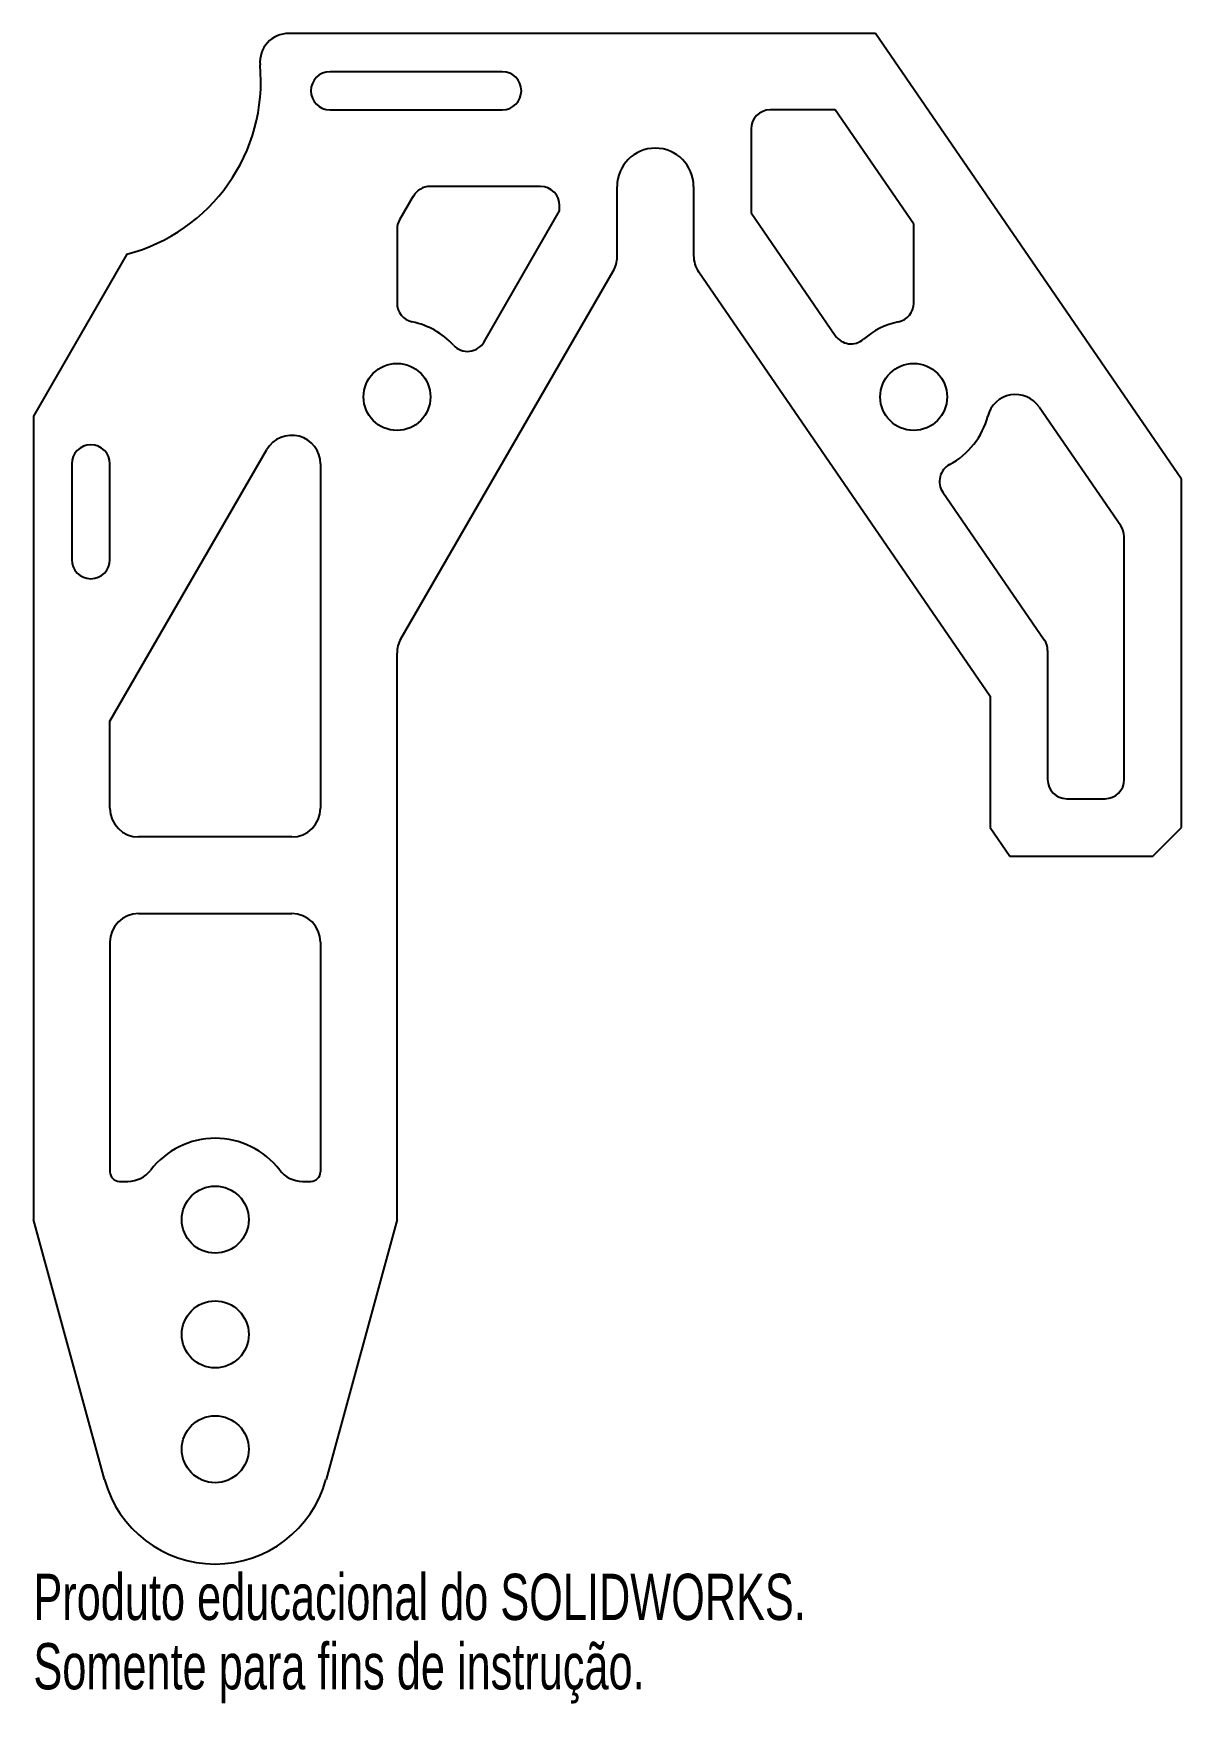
# Model space of a CAD drawing. Header units: millimetres. Extents: x 0 to 120, y -15 to 160.
import ezdxf

# ---------------------------------------------------------------- set-up
doc = ezdxf.new("R2010")
doc.units = ezdxf.units.MM
doc.styles.add('SLDTEXTSTYLE0', font='TXT', dxfattribs={"width": 0.7})

msp = doc.modelspace()

# ---------------------------------------------------------------- linework, layer by layer
at = {"color": 7, "linetype": 'Continuous', "lineweight": 25}
for p, q in [((88, 160), (26.68, 160)), ((120, 113.41), (88, 160)), ((49, 156), (31, 156)), ((31, 152), (49, 152)), ((83.79, 152), (77, 152)), ((92, 140.05), (83.79, 152)), ((75, 150), (75, 141.23)), ((53, 144), (41.44, 144)), ((61, 136.64), (61, 144)), ((69, 144), (69, 136.77)), ((39.7, 143), (38.27, 140.51)), ((47.1, 127.76), (55, 141.44)), ((55, 141.44), (55, 142)), ((75, 141.23), (83.8, 128.42)), ((92, 131.8), (92, 140.05)), ((38, 139.51), (38, 131.8)), ((9.77, 136.92), (0, 120)), ((38.4, 96.7), (60.6, 135.14)), ((69.53, 135.07), (100, 90.71)), ((113.65, 108.53), (105.12, 120.94)), ((0, 120), (0, 36)), ((8, 88.09), (24.4, 116.49)), ((4, 115), (4, 105)), ((8, 105), (8, 115)), ((30, 114.99), (30, 79)), ((95.05, 112.04), (105.65, 96.61)), ((120, 77), (120, 113.41)), ((114, 82), (114, 107.4)), ((38, 36), (38, 95.2)), ((106, 95.48), (106, 82)), ((100, 90.71), (100, 77)), ((8, 79), (8, 88.09)), ((108, 80), (112, 80)), ((100, 77), (102.06, 74)), ((117, 74), (120, 77)), ((27, 76), (11, 76)), ((102.06, 74), (117, 74)), ((11, 68), (27, 68)), ((8, 65), (8, 41)), ((30, 65), (30, 41)), ((9, 40), (9.88, 40)), ((28.12, 40), (29, 40)), ((7.42, 8.84), (0, 36)), ((38, 36), (30.58, 8.84))]:
    msp.add_line(p, q, dxfattribs=at)
for centre in [(38, 122), (92, 122), (19, 36), (19, 24), (19, 12)]:
    msp.add_circle(centre, 3.5, dxfattribs=at)
for centre, radius, start, end in [((26.68, 157), 3, 90, 185.2716), ((5.09, 155.01), 18.68, 284.5009, 5.2716), ((31, 154), 2, 90, 270), ((49, 154), 2, 270, 90), ((77, 150), 2, 90, 180), ((65, 144), 4, 0, 180), ((41.44, 142), 2, 90, 150), ((53, 142), 2, 0, 90), ((40, 139.51), 2, 150, 180), ((58, 136.64), 3, 330, 0), ((72, 136.77), 3, 180, 214.4853), ((40, 131.8), 2, 180, 258.463), ((90, 131.8), 2, 281.537, 0), ((38, 122), 8, 42.5424, 78.463), ((92, 122), 8, 101.537, 130.9374), ((45.37, 128.76), 2, 222.5424, 330), ((85.45, 129.55), 2, 214.4853, 310.9374), ((102.65, 119.25), 3, 34.4853, 165.4966), ((92, 122), 8, 298.0331, 345.4966), ((6, 115), 2, 0, 180), ((27, 114.99), 3, 360, 150), ((96.7, 113.17), 2, 118.0331, 214.4853), ((112, 107.4), 2, 0, 34.4853), ((6, 105), 2, 180, 0), ((41, 95.2), 3, 150, 180), ((104, 95.48), 2, 0, 34.4853), ((108, 82), 2, 180, 270), ((112, 82), 2, 270, 0), ((11, 79), 3, 180, 270), ((27, 79), 3, 270, 0), ((11, 65), 3, 90, 180), ((27, 65), 3, 0, 90), ((19, 36), 8.5, 37.4952, 142.5048), ((9, 41), 1, 180, 270), ((9.88, 43), 3, 270, 322.5048), ((28.12, 43), 3, 217.4952, 270), ((29, 41), 1, 270, 0), ((19, 12), 12, 195.2871, 344.7129)]:
    msp.add_arc(centre, radius, start, end, dxfattribs=at)

# ---------------------------------------------------------------- texts
at = {"color": 7, "linetype": 'Continuous', "char_height": 4.8336, "attachment_point": 1, "style": 'SLDTEXTSTYLE0'}
for s, insert in [('Produto educacional do SOLIDWORKS.', (0, -1.02)), ('Somente para fins de instrução.', (0, -8.27))]:
    msp.add_mtext(s, dxfattribs=dict(at, insert=insert))

doc.saveas('drawing.dxf')
